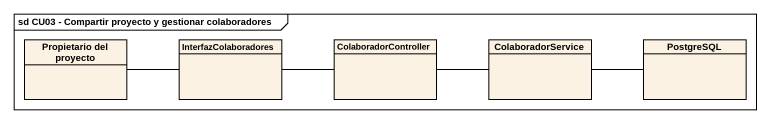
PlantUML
@startuml
mainframe sd CU03 - Compartir proyecto y gestionar colaboradores
hide circle
hide empty members
class "Propietario del proyecto" as Propietario_del_proyecto
class InterfazColaboradores
class ColaboradorController
class ColaboradorService
class PostgreSQL
Propietario_del_proyecto -right- InterfazColaboradores
InterfazColaboradores -right- ColaboradorController
ColaboradorController -right- ColaboradorService
ColaboradorService -right- PostgreSQL
@enduml
